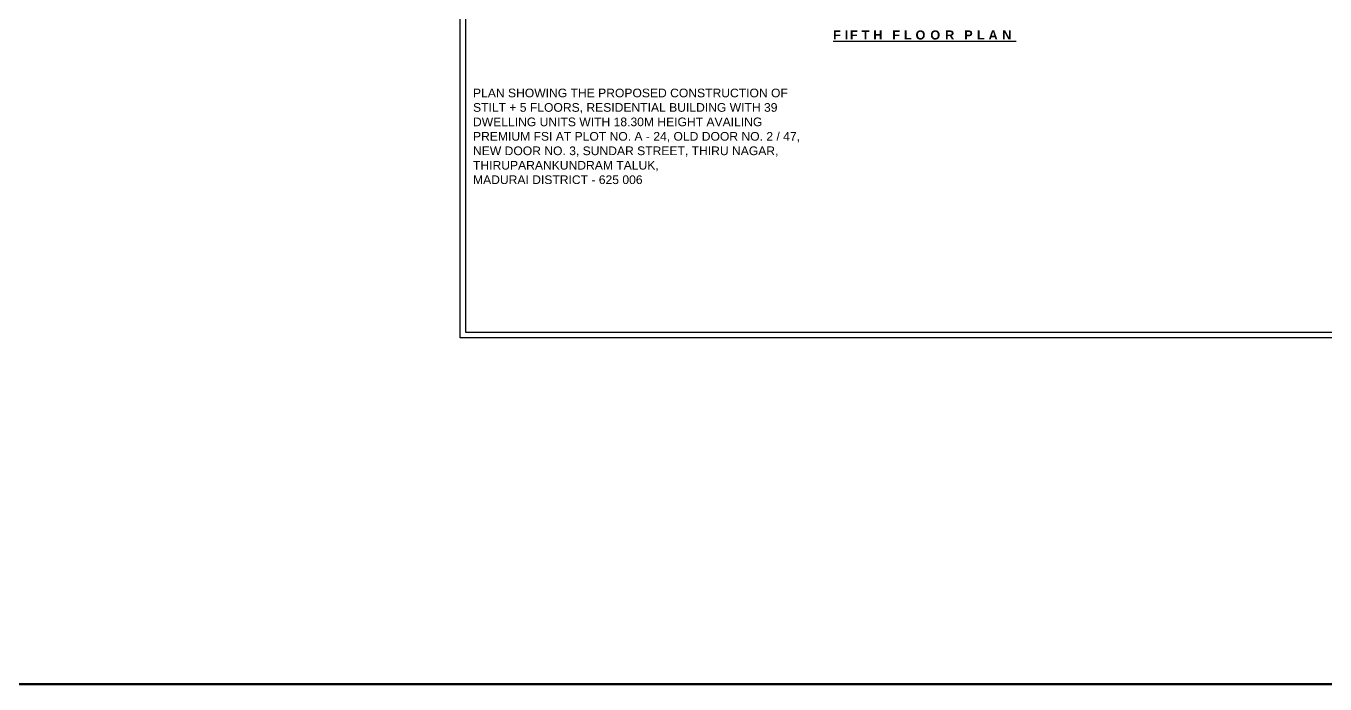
# Model space of a CAD drawing. Header units: metres. Extents: x 2130 to 3135, y 5414 to 5819.
# Drawn here: x 2888.22 to 2934.68, y 5587.61 to 5611.13 of the extents above; entities that cross this region are included whole.
import ezdxf

# ---------------------------------------------------------------- set-up
doc = ezdxf.new("R2010")
doc.units = ezdxf.units.M
doc.header["$MEASUREMENT"] = 0
doc.layers.add('FLOOR-STILT', color=7, linetype='Continuous', lineweight=50)
doc.layers.add('TITLE', color=7, linetype='Continuous')
doc.styles.add('A1', font='arial.ttf')

msp = doc.modelspace()

# ---------------------------------------------------------------- linework, layer by layer
at = {"layer": 'FLOOR-STILT', "color": 64}
msp.add_lwpolyline([(2773.048, 5672.701), (3001.299, 5672.701), (3001.299, 5587.605), (2773.048, 5587.605)], close=True, dxfattribs=at)
at = {"layer": 'TITLE', "color": 7}
for points in [[(2903.752, 5663.556), (2991.752, 5663.556), (2991.752, 5599.975), (2903.752, 5599.975)], [(2903.952, 5663.356), (2991.552, 5663.356), (2991.552, 5600.175), (2903.952, 5600.175)]]:
    msp.add_lwpolyline(points, close=True, dxfattribs=at)

# ---------------------------------------------------------------- texts
at = {"layer": 'TITLE', "color": 1, "insert": (2916.958, 5610.971), "char_height": 0.325, "width": 6.34683, "attachment_point": 1, "style": 'A1'}
msp.add_mtext('{\\fArial|b1|i0|c0|p34;\\W0.6719;\\T1.5;\\L \\W1;FIFTH FLOOR PLAN}', dxfattribs=at)
at = {"layer": 'TITLE', "color": 0, "insert": (2904.21, 5608.889), "char_height": 0.31, "width": 12.89855, "attachment_point": 1, "style": 'A1'}
msp.add_mtext('{\\C256;PLAN SHOWING THE PROPOSED CONSTRUCTION OF \\PSTILT + 5 FLOORS, RESIDENTIAL BUILDING WITH 39 \\H1.86659x; \\H0.53574x;DWELLING UNITS WITH 18.30M HEIGHT AVAILING \\H1.57704x; \\H0.6341x;\\PPREMIUM FSI AT PLOT NO. A - 24, OLD DOOR NO. 2 / 47,\\H1.67364x; \\H0.5975x;\\PNEW DOOR NO. 3, SUNDAR STREET, THIRU NAGAR, \\H1.64204x; \\H0.609x;THIRUPARANKUNDRAM TALUK, \\H1.63484x; \\H0.61168x;\\PMADURAI DISTRICT - 625 006\\H1.63877x; }', dxfattribs=at)

doc.saveas('drawing.dxf')
